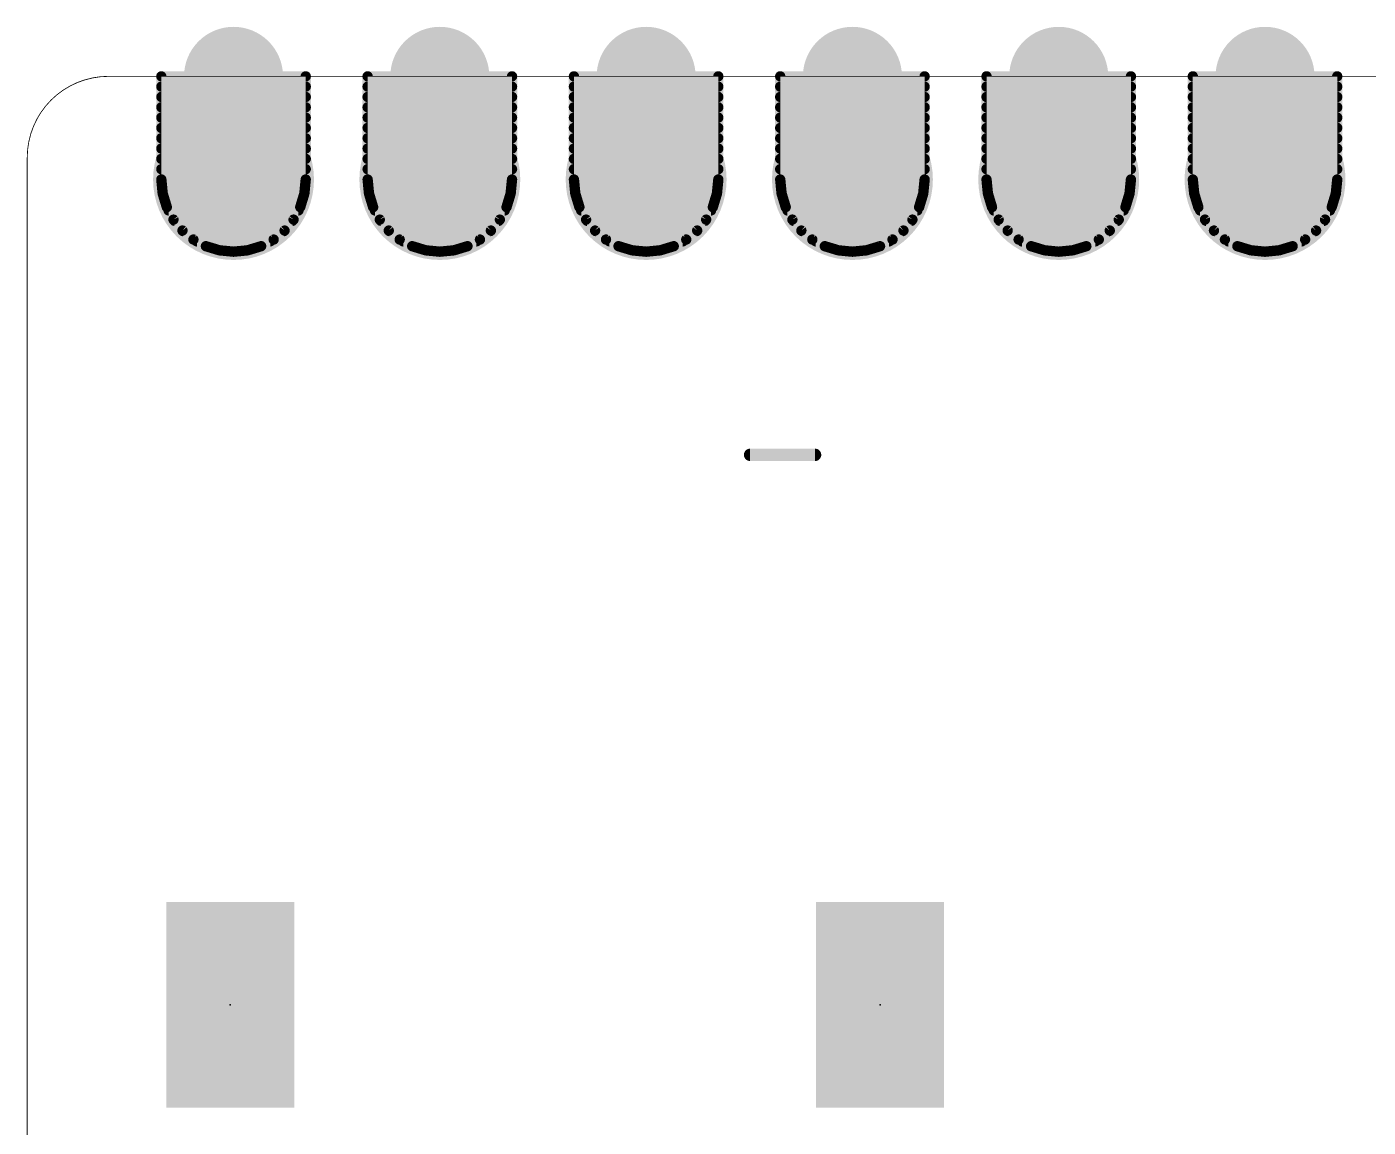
# Model space of a CAD drawing. Extents: x 0 to 35, y -0.6 to 23.5.
# Drawn here: x -0.01 to 16.51, y 9.92 to 23.47 of the extents above; entities that cross this region are included whole.
import ezdxf

# ---------------------------------------------------------------- set-up
doc = ezdxf.new("R2010")
doc.units = 0
for name, color, linetype in [('17', 110, 'CONTINUOUS'), ('20', 31, 'CONTINUOUS'), ('24', 53, 'CONTINUOUS'), ('30', 253, 'CONTINUOUS'), ('41', 12, 'CONTINUOUS')]:
    doc.layers.add(name, color=color, linetype=linetype)

# ---------------------------------------------------------------- blocks, each defined once
blk = doc.blocks.new('ROUNDP')
at = {"const_width": 0.5}
blk.add_lwpolyline([(0, -0.25, 1), (0, 0.25, 1), (0, -0.25)], format="xyb", dxfattribs=at)
blk = doc.blocks.new('RECT')
blk.add_solid([(-0.5, -0.5), (0.5, -0.5), (-0.5, 0.5), (0.5, 0.5)])

msp = doc.modelspace()

# ---------------------------------------------------------------- linework, layer by layer
at = {"layer": '20'}
for points, const_width in [([(1, 22.86, 0.4142), (0, 21.86)], 0.01), ([(1, 22.8625, 1), (1, 22.8575)], 0.005), ([(1, 22.8575, 1), (1, 22.8625)], 0.005), ([(0.0025, 21.86, 1), (-0.0025, 21.86)], 0.005), ([(-0.0025, 21.86, 1), (0.0025, 21.86)], 0.005)]:
    msp.add_lwpolyline(points, format="xyb", dxfattribs=dict(at, const_width=const_width))
at = {"layer": '20', "const_width": 0.01}
for points in [[(1, 22.86), (34, 22.86)], [(0, 2), (0, 21.86)]]:
    msp.add_lwpolyline(points, dxfattribs=at)
at = {"layer": '24'}
for p in [(2.5, 11.43), (10.5, 11.43)]:
    msp.add_point(p, dxfattribs=at)
at = {"layer": '30', "const_width": 0.127}
for points in [[(1.651, 22.86), (1.651, 21.59)], [(3.429, 22.86), (1.651, 22.86)], [(1.651, 22.733), (3.429, 22.733)], [(3.429, 21.59), (3.429, 22.86)], [(4.191, 22.86), (4.191, 21.59)], [(5.969, 22.86), (4.191, 22.86)], [(4.191, 22.733), (5.969, 22.733)], [(5.969, 21.59), (5.969, 22.86)], [(6.731, 22.86), (6.731, 21.59)], [(8.509, 22.86), (6.731, 22.86)], [(6.731, 22.733), (8.509, 22.733)], [(8.509, 21.59), (8.509, 22.86)], [(9.271, 22.86), (9.271, 21.59)], [(11.049, 22.86), (9.271, 22.86)], [(9.271, 22.733), (11.049, 22.733)], [(11.049, 21.59), (11.049, 22.86)], [(11.811, 22.86), (11.811, 21.59)], [(13.589, 22.86), (11.811, 22.86)], [(11.811, 22.733), (13.589, 22.733)], [(13.589, 21.59), (13.589, 22.86)], [(14.351, 22.86), (14.351, 21.59)], [(16.129, 22.86), (14.351, 22.86)], [(14.351, 22.733), (16.129, 22.733)], [(16.129, 21.59), (16.129, 22.86)], [(1.651, 22.606), (3.429, 22.606)], [(4.191, 22.606), (5.969, 22.606)], [(6.731, 22.606), (8.509, 22.606)], [(9.271, 22.606), (11.049, 22.606)], [(11.811, 22.606), (13.589, 22.606)], [(14.351, 22.606), (16.129, 22.606)], [(1.651, 22.479), (3.429, 22.479)], [(4.191, 22.479), (5.969, 22.479)], [(6.731, 22.479), (8.509, 22.479)], [(9.271, 22.479), (11.049, 22.479)], [(11.811, 22.479), (13.589, 22.479)], [(14.351, 22.479), (16.129, 22.479)], [(1.651, 22.352), (3.429, 22.352)], [(4.191, 22.352), (5.969, 22.352)], [(6.731, 22.352), (8.509, 22.352)], [(9.271, 22.352), (11.049, 22.352)], [(11.811, 22.352), (13.589, 22.352)], [(14.351, 22.352), (16.129, 22.352)], [(1.651, 22.225), (3.429, 22.225)], [(1.651, 22.098), (3.429, 22.098)], [(4.191, 22.225), (5.969, 22.225)], [(4.191, 22.098), (5.969, 22.098)], [(6.731, 22.225), (8.509, 22.225)], [(6.731, 22.098), (8.509, 22.098)], [(9.271, 22.225), (11.049, 22.225)], [(9.271, 22.098), (11.049, 22.098)], [(11.811, 22.225), (13.589, 22.225)], [(11.811, 22.098), (13.589, 22.098)], [(14.351, 22.225), (16.129, 22.225)], [(14.351, 22.098), (16.129, 22.098)], [(1.651, 21.971), (3.429, 21.971)], [(4.191, 21.971), (5.969, 21.971)], [(6.731, 21.971), (8.509, 21.971)], [(9.271, 21.971), (11.049, 21.971)], [(11.811, 21.971), (13.589, 21.971)], [(14.351, 21.971), (16.129, 21.971)], [(1.651, 21.844), (3.429, 21.844)], [(4.191, 21.844), (5.969, 21.844)], [(6.731, 21.844), (8.509, 21.844)], [(9.271, 21.844), (11.049, 21.844)], [(11.811, 21.844), (13.589, 21.844)], [(14.351, 21.844), (16.129, 21.844)], [(1.651, 21.717), (3.429, 21.717)], [(1.651, 21.59), (1.6681, 21.4166)], [(1.651, 21.59), (3.429, 21.59)], [(3.4119, 21.4166), (3.429, 21.59)], [(4.191, 21.717), (5.969, 21.717)], [(4.191, 21.59), (4.2081, 21.4166)], [(4.191, 21.59), (5.969, 21.59)], [(5.9519, 21.4166), (5.969, 21.59)], [(6.731, 21.717), (8.509, 21.717)], [(6.731, 21.59), (6.7481, 21.4166)], [(6.731, 21.59), (8.509, 21.59)], [(8.4919, 21.4166), (8.509, 21.59)], [(9.271, 21.717), (11.049, 21.717)], [(9.271, 21.59), (9.2881, 21.4166)], [(9.271, 21.59), (11.049, 21.59)], [(11.0319, 21.4166), (11.049, 21.59)], [(11.811, 21.717), (13.589, 21.717)], [(11.811, 21.59), (11.8281, 21.4166)], [(11.811, 21.59), (13.589, 21.59)], [(13.5719, 21.4166), (13.589, 21.59)], [(14.351, 21.717), (16.129, 21.717)], [(14.351, 21.59), (14.3681, 21.4166)], [(14.351, 21.59), (16.129, 21.59)], [(16.1119, 21.4166), (16.129, 21.59)], [(1.6635, 21.463), (3.4165, 21.463)], [(1.6681, 21.4166), (1.7187, 21.2498)], [(3.3613, 21.2498), (3.4119, 21.4166)], [(4.2035, 21.463), (5.9565, 21.463)], [(4.2081, 21.4166), (4.2587, 21.2498)], [(5.9013, 21.2498), (5.9519, 21.4166)], [(6.7435, 21.463), (8.4965, 21.463)], [(6.7481, 21.4166), (6.7987, 21.2498)], [(8.4413, 21.2498), (8.4919, 21.4166)], [(9.2835, 21.463), (11.0365, 21.463)], [(9.2881, 21.4166), (9.3387, 21.2498)], [(10.9813, 21.2498), (11.0319, 21.4166)], [(11.8235, 21.463), (13.5765, 21.463)], [(11.8281, 21.4166), (11.8787, 21.2498)], [(13.5213, 21.2498), (13.5719, 21.4166)], [(14.3635, 21.463), (16.1165, 21.463)], [(14.3681, 21.4166), (14.4187, 21.2498)], [(16.0613, 21.2498), (16.1119, 21.4166)], [(1.6925, 21.336), (3.3875, 21.336)], [(1.7187, 21.2498), (1.8008, 21.0961)], [(3.2792, 21.0961), (3.3613, 21.2498)], [(4.2325, 21.336), (5.9275, 21.336)], [(4.2587, 21.2498), (4.3408, 21.0961)], [(5.8192, 21.0961), (5.9013, 21.2498)], [(6.7725, 21.336), (8.4675, 21.336)], [(6.7987, 21.2498), (6.8808, 21.0961)], [(8.3592, 21.0961), (8.4413, 21.2498)], [(9.3125, 21.336), (11.0075, 21.336)], [(9.3387, 21.2498), (9.4208, 21.0961)], [(10.8992, 21.0961), (10.9813, 21.2498)], [(11.8525, 21.336), (13.5475, 21.336)], [(11.8787, 21.2498), (11.9608, 21.0961)], [(13.4392, 21.0961), (13.5213, 21.2498)], [(14.3925, 21.336), (16.0875, 21.336)], [(14.4187, 21.2498), (14.5008, 21.0961)], [(15.9792, 21.0961), (16.0613, 21.2498)], [(1.7405, 21.209), (3.3395, 21.209)], [(1.8008, 21.0961), (1.9114, 20.9614)], [(1.8124, 21.082), (3.2676, 21.082)], [(3.1686, 20.9614), (3.2792, 21.0961)], [(4.2805, 21.209), (5.8795, 21.209)], [(4.3408, 21.0961), (4.4514, 20.9614)], [(4.3524, 21.082), (5.8076, 21.082)], [(5.7086, 20.9614), (5.8192, 21.0961)], [(6.8205, 21.209), (8.4195, 21.209)], [(6.8808, 21.0961), (6.9914, 20.9614)], [(6.8924, 21.082), (8.3476, 21.082)], [(8.2486, 20.9614), (8.3592, 21.0961)], [(9.3605, 21.209), (10.9595, 21.209)], [(9.4208, 21.0961), (9.5314, 20.9614)], [(9.4324, 21.082), (10.8876, 21.082)], [(10.7886, 20.9614), (10.8992, 21.0961)], [(11.9005, 21.209), (13.4995, 21.209)], [(11.9608, 21.0961), (12.0714, 20.9614)], [(11.9724, 21.082), (13.4276, 21.082)], [(13.3286, 20.9614), (13.4392, 21.0961)], [(14.4405, 21.209), (16.0395, 21.209)], [(14.5008, 21.0961), (14.6114, 20.9614)], [(14.5124, 21.082), (15.9676, 21.082)], [(15.8686, 20.9614), (15.9792, 21.0961)], [(1.9114, 20.9614), (2.0461, 20.8508)], [(1.9192, 20.955), (3.1608, 20.955)], [(3.0339, 20.8508), (3.1686, 20.9614)], [(4.4514, 20.9614), (4.5861, 20.8508)], [(4.4592, 20.955), (5.7008, 20.955)], [(5.5739, 20.8508), (5.7086, 20.9614)], [(6.9914, 20.9614), (7.1261, 20.8508)], [(6.9992, 20.955), (8.2408, 20.955)], [(8.1139, 20.8508), (8.2486, 20.9614)], [(9.5314, 20.9614), (9.6661, 20.8508)], [(9.5392, 20.955), (10.7808, 20.955)], [(10.6539, 20.8508), (10.7886, 20.9614)], [(12.0714, 20.9614), (12.2061, 20.8508)], [(12.0792, 20.955), (13.3208, 20.955)], [(13.1939, 20.8508), (13.3286, 20.9614)], [(14.6114, 20.9614), (14.7461, 20.8508)], [(14.6192, 20.955), (15.8608, 20.955)], [(15.7339, 20.8508), (15.8686, 20.9614)], [(2.0461, 20.8508), (2.1998, 20.7687)], [(2.0888, 20.828), (2.9912, 20.828)], [(2.1998, 20.7687), (2.3666, 20.7181)], [(2.7134, 20.7181), (2.8802, 20.7687)], [(2.8802, 20.7687), (3.0339, 20.8508)], [(4.5861, 20.8508), (4.7398, 20.7687)], [(4.6288, 20.828), (5.5312, 20.828)], [(4.7398, 20.7687), (4.9066, 20.7181)], [(5.2534, 20.7181), (5.4202, 20.7687)], [(5.4202, 20.7687), (5.5739, 20.8508)], [(7.1261, 20.8508), (7.2798, 20.7687)], [(7.1688, 20.828), (8.0712, 20.828)], [(7.2798, 20.7687), (7.4466, 20.7181)], [(7.7934, 20.7181), (7.9602, 20.7687)], [(7.9602, 20.7687), (8.1139, 20.8508)], [(9.6661, 20.8508), (9.8198, 20.7687)], [(9.7088, 20.828), (10.6112, 20.828)], [(9.8198, 20.7687), (9.9866, 20.7181)], [(10.3334, 20.7181), (10.5002, 20.7687)], [(10.5002, 20.7687), (10.6539, 20.8508)], [(12.2061, 20.8508), (12.3598, 20.7687)], [(12.2488, 20.828), (13.1512, 20.828)], [(12.3598, 20.7687), (12.5266, 20.7181)], [(12.8734, 20.7181), (13.0402, 20.7687)], [(13.0402, 20.7687), (13.1939, 20.8508)], [(14.7461, 20.8508), (14.8998, 20.7687)], [(14.7888, 20.828), (15.6912, 20.828)], [(14.8998, 20.7687), (15.0666, 20.7181)], [(15.4134, 20.7181), (15.5802, 20.7687)], [(15.5802, 20.7687), (15.7339, 20.8508)], [(2.3666, 20.7181), (2.54, 20.701)], [(2.54, 20.701), (2.7134, 20.7181)], [(4.9066, 20.7181), (5.08, 20.701)], [(5.08, 20.701), (5.2534, 20.7181)], [(7.4466, 20.7181), (7.62, 20.701)], [(7.62, 20.701), (7.7934, 20.7181)], [(9.9866, 20.7181), (10.16, 20.701)], [(10.16, 20.701), (10.3334, 20.7181)], [(12.5266, 20.7181), (12.7, 20.701)], [(12.7, 20.701), (12.8734, 20.7181)], [(15.0666, 20.7181), (15.24, 20.701)], [(15.24, 20.701), (15.4134, 20.7181)]]:
    msp.add_lwpolyline(points, dxfattribs=at)
at = {"layer": '30', "const_width": 0.0635}
for points in [[(1.651, 22.8917, 1), (1.651, 22.8283)], [(1.651, 22.7647, 1), (1.651, 22.7013)], [(1.6827, 22.86, 1), (1.6193, 22.86)], [(3.4608, 22.86, 1), (3.3973, 22.86)], [(3.429, 22.8283, 1), (3.429, 22.8917)], [(3.429, 22.7013, 1), (3.429, 22.7647)], [(4.191, 22.8917, 1), (4.191, 22.8283)], [(4.191, 22.7647, 1), (4.191, 22.7013)], [(4.2227, 22.86, 1), (4.1593, 22.86)], [(6.0008, 22.86, 1), (5.9373, 22.86)], [(5.969, 22.8283, 1), (5.969, 22.8917)], [(5.969, 22.7013, 1), (5.969, 22.7647)], [(6.7628, 22.86, 1), (6.6993, 22.86)], [(6.731, 22.8917, 1), (6.731, 22.8283)], [(6.731, 22.7647, 1), (6.731, 22.7013)], [(8.5408, 22.86, 1), (8.4772, 22.86)], [(8.509, 22.8283, 1), (8.509, 22.8917)], [(8.509, 22.7013, 1), (8.509, 22.7647)], [(9.3028, 22.86, 1), (9.2393, 22.86)], [(9.271, 22.8917, 1), (9.271, 22.8283)], [(9.271, 22.7647, 1), (9.271, 22.7013)], [(11.0808, 22.86, 1), (11.0173, 22.86)], [(11.049, 22.8283, 1), (11.049, 22.8917)], [(11.049, 22.7013, 1), (11.049, 22.7647)], [(11.8428, 22.86, 1), (11.7792, 22.86)], [(11.811, 22.8917, 1), (11.811, 22.8283)], [(11.811, 22.7647, 1), (11.811, 22.7013)], [(13.6208, 22.86, 1), (13.5572, 22.86)], [(13.589, 22.8283, 1), (13.589, 22.8917)], [(13.589, 22.7013, 1), (13.589, 22.7647)], [(14.351, 22.8917, 1), (14.351, 22.8283)], [(14.351, 22.7647, 1), (14.351, 22.7013)], [(14.3828, 22.86, 1), (14.3193, 22.86)], [(16.1608, 22.86, 1), (16.0973, 22.86)], [(16.129, 22.8283, 1), (16.129, 22.8917)], [(16.129, 22.7013, 1), (16.129, 22.7647)], [(1.651, 22.6378, 1), (1.651, 22.5743)], [(3.429, 22.5743, 1), (3.429, 22.6378)], [(4.191, 22.6378, 1), (4.191, 22.5743)], [(5.969, 22.5743, 1), (5.969, 22.6378)], [(6.731, 22.6378, 1), (6.731, 22.5743)], [(8.509, 22.5743, 1), (8.509, 22.6378)], [(9.271, 22.6378, 1), (9.271, 22.5743)], [(11.049, 22.5743, 1), (11.049, 22.6378)], [(11.811, 22.6378, 1), (11.811, 22.5743)], [(13.589, 22.5743, 1), (13.589, 22.6378)], [(14.351, 22.6378, 1), (14.351, 22.5743)], [(16.129, 22.5743, 1), (16.129, 22.6378)], [(1.651, 22.5108, 1), (1.651, 22.4473)], [(3.429, 22.4473, 1), (3.429, 22.5108)], [(4.191, 22.5108, 1), (4.191, 22.4473)], [(5.969, 22.4473, 1), (5.969, 22.5108)], [(6.731, 22.5108, 1), (6.731, 22.4473)], [(8.509, 22.4473, 1), (8.509, 22.5108)], [(9.271, 22.5108, 1), (9.271, 22.4473)], [(11.049, 22.4473, 1), (11.049, 22.5108)], [(11.811, 22.5108, 1), (11.811, 22.4473)], [(13.589, 22.4473, 1), (13.589, 22.5108)], [(14.351, 22.5108, 1), (14.351, 22.4473)], [(16.129, 22.4473, 1), (16.129, 22.5108)], [(1.651, 22.3837, 1), (1.651, 22.3203)], [(3.429, 22.3203, 1), (3.429, 22.3837)], [(4.191, 22.3837, 1), (4.191, 22.3203)], [(5.969, 22.3203, 1), (5.969, 22.3837)], [(6.731, 22.3837, 1), (6.731, 22.3203)], [(8.509, 22.3203, 1), (8.509, 22.3837)], [(9.271, 22.3837, 1), (9.271, 22.3203)], [(11.049, 22.3203, 1), (11.049, 22.3837)], [(11.811, 22.3837, 1), (11.811, 22.3203)], [(13.589, 22.3203, 1), (13.589, 22.3837)], [(14.351, 22.3837, 1), (14.351, 22.3203)], [(16.129, 22.3203, 1), (16.129, 22.3837)], [(1.651, 22.2568, 1), (1.651, 22.1933)], [(1.651, 22.1298, 1), (1.651, 22.0663)], [(3.429, 22.1933, 1), (3.429, 22.2568)], [(3.429, 22.0663, 1), (3.429, 22.1298)], [(4.191, 22.2568, 1), (4.191, 22.1933)], [(4.191, 22.1298, 1), (4.191, 22.0663)], [(5.969, 22.1933, 1), (5.969, 22.2568)], [(5.969, 22.0663, 1), (5.969, 22.1298)], [(6.731, 22.2568, 1), (6.731, 22.1933)], [(6.731, 22.1298, 1), (6.731, 22.0663)], [(8.509, 22.1933, 1), (8.509, 22.2568)], [(8.509, 22.0663, 1), (8.509, 22.1298)], [(9.271, 22.2568, 1), (9.271, 22.1933)], [(9.271, 22.1298, 1), (9.271, 22.0663)], [(11.049, 22.1933, 1), (11.049, 22.2568)], [(11.049, 22.0663, 1), (11.049, 22.1298)], [(11.811, 22.2568, 1), (11.811, 22.1933)], [(11.811, 22.1298, 1), (11.811, 22.0663)], [(13.589, 22.1933, 1), (13.589, 22.2568)], [(13.589, 22.0663, 1), (13.589, 22.1298)], [(14.351, 22.2568, 1), (14.351, 22.1933)], [(14.351, 22.1298, 1), (14.351, 22.0663)], [(16.129, 22.1933, 1), (16.129, 22.2568)], [(16.129, 22.0663, 1), (16.129, 22.1298)], [(1.651, 22.0027, 1), (1.651, 21.9393)], [(3.429, 21.9393, 1), (3.429, 22.0027)], [(4.191, 22.0027, 1), (4.191, 21.9393)], [(5.969, 21.9393, 1), (5.969, 22.0027)], [(6.731, 22.0027, 1), (6.731, 21.9393)], [(8.509, 21.9393, 1), (8.509, 22.0027)], [(9.271, 22.0027, 1), (9.271, 21.9393)], [(11.049, 21.9393, 1), (11.049, 22.0027)], [(11.811, 22.0027, 1), (11.811, 21.9393)], [(13.589, 21.9393, 1), (13.589, 22.0027)], [(14.351, 22.0027, 1), (14.351, 21.9393)], [(16.129, 21.9393, 1), (16.129, 22.0027)], [(1.651, 21.8758, 1), (1.651, 21.8123)], [(3.429, 21.8123, 1), (3.429, 21.8758)], [(4.191, 21.8758, 1), (4.191, 21.8123)], [(5.969, 21.8123, 1), (5.969, 21.8758)], [(6.731, 21.8758, 1), (6.731, 21.8123)], [(8.509, 21.8123, 1), (8.509, 21.8758)], [(9.271, 21.8758, 1), (9.271, 21.8123)], [(11.049, 21.8123, 1), (11.049, 21.8758)], [(11.811, 21.8758, 1), (11.811, 21.8123)], [(13.589, 21.8123, 1), (13.589, 21.8758)], [(14.351, 21.8758, 1), (14.351, 21.8123)], [(16.129, 21.8123, 1), (16.129, 21.8758)], [(1.651, 21.7488, 1), (1.651, 21.6853)], [(1.6826, 21.5931, 1), (1.6194, 21.5869)], [(1.651, 21.6217, 1), (1.651, 21.5583)], [(3.4606, 21.5869, 1), (3.3974, 21.5931)], [(3.429, 21.6853, 1), (3.429, 21.7488)], [(3.429, 21.5583, 1), (3.429, 21.6217)], [(4.191, 21.7488, 1), (4.191, 21.6853)], [(4.2226, 21.5931, 1), (4.1594, 21.5869)], [(4.191, 21.6217, 1), (4.191, 21.5583)], [(6.0006, 21.5869, 1), (5.9374, 21.5931)], [(5.969, 21.6853, 1), (5.969, 21.7488)], [(5.969, 21.5583, 1), (5.969, 21.6217)], [(6.731, 21.7488, 1), (6.731, 21.6853)], [(6.7626, 21.5931, 1), (6.6994, 21.5869)], [(6.731, 21.6217, 1), (6.731, 21.5583)], [(8.5406, 21.5869, 1), (8.4774, 21.5931)], [(8.509, 21.6853, 1), (8.509, 21.7488)], [(8.509, 21.5583, 1), (8.509, 21.6217)], [(9.271, 21.7488, 1), (9.271, 21.6853)], [(9.3026, 21.5931, 1), (9.2394, 21.5869)], [(9.271, 21.6217, 1), (9.271, 21.5583)], [(11.0806, 21.5869, 1), (11.0174, 21.5931)], [(11.049, 21.6853, 1), (11.049, 21.7488)], [(11.049, 21.5583, 1), (11.049, 21.6217)], [(11.811, 21.7488, 1), (11.811, 21.6853)], [(11.8426, 21.5931, 1), (11.7794, 21.5869)], [(11.811, 21.6217, 1), (11.811, 21.5583)], [(13.6206, 21.5869, 1), (13.5574, 21.5931)], [(13.589, 21.6853, 1), (13.589, 21.7488)], [(13.589, 21.5583, 1), (13.589, 21.6217)], [(14.351, 21.7488, 1), (14.351, 21.6853)], [(14.3826, 21.5931, 1), (14.3194, 21.5869)], [(14.351, 21.6217, 1), (14.351, 21.5583)], [(16.1606, 21.5869, 1), (16.0974, 21.5931)], [(16.129, 21.6853, 1), (16.129, 21.7488)], [(16.129, 21.5583, 1), (16.129, 21.6217)], [(1.6193, 21.59, 1), (1.6827, 21.59)], [(1.6635, 21.4947, 1), (1.6635, 21.4313)], [(1.6985, 21.4258, 1), (1.6377, 21.4073)], [(3.4423, 21.4073, 1), (3.3815, 21.4258)], [(3.3973, 21.59, 1), (3.4608, 21.59)], [(3.4165, 21.4313, 1), (3.4165, 21.4947)], [(4.1593, 21.59, 1), (4.2227, 21.59)], [(4.2035, 21.4947, 1), (4.2035, 21.4313)], [(4.2385, 21.4258, 1), (4.1777, 21.4073)], [(5.9823, 21.4073, 1), (5.9215, 21.4258)], [(5.9373, 21.59, 1), (6.0008, 21.59)], [(5.9565, 21.4313, 1), (5.9565, 21.4947)], [(6.6993, 21.59, 1), (6.7628, 21.59)], [(6.7435, 21.4947, 1), (6.7435, 21.4313)], [(6.7785, 21.4258, 1), (6.7177, 21.4073)], [(8.5223, 21.4073, 1), (8.4615, 21.4258)], [(8.4772, 21.59, 1), (8.5408, 21.59)], [(8.4965, 21.4313, 1), (8.4965, 21.4947)], [(9.2393, 21.59, 1), (9.3028, 21.59)], [(9.2835, 21.4947, 1), (9.2835, 21.4313)], [(9.3185, 21.4258, 1), (9.2577, 21.4073)], [(11.0623, 21.4073, 1), (11.0015, 21.4258)], [(11.0173, 21.59, 1), (11.0808, 21.59)], [(11.0365, 21.4313, 1), (11.0365, 21.4947)], [(11.7792, 21.59, 1), (11.8428, 21.59)], [(11.8235, 21.4947, 1), (11.8235, 21.4313)], [(11.8585, 21.4258, 1), (11.7977, 21.4073)], [(13.6023, 21.4073, 1), (13.5415, 21.4258)], [(13.5572, 21.59, 1), (13.6208, 21.59)], [(13.5765, 21.4313, 1), (13.5765, 21.4947)], [(14.3193, 21.59, 1), (14.3828, 21.59)], [(14.3635, 21.4947, 1), (14.3635, 21.4313)], [(14.3985, 21.4258, 1), (14.3377, 21.4073)], [(16.1423, 21.4073, 1), (16.0815, 21.4258)], [(16.0973, 21.59, 1), (16.1608, 21.59)], [(16.1165, 21.4313, 1), (16.1165, 21.4947)], [(1.6365, 21.4135, 1), (1.6997, 21.4197)], [(1.6925, 21.3678, 1), (1.6925, 21.3043)], [(1.7467, 21.2648, 1), (1.6907, 21.2348)], [(3.3893, 21.2348, 1), (3.3333, 21.2648)], [(3.3803, 21.4197, 1), (3.4435, 21.4135)], [(3.3875, 21.3043, 1), (3.3875, 21.3678)], [(4.1765, 21.4135, 1), (4.2397, 21.4197)], [(4.2325, 21.3678, 1), (4.2325, 21.3043)], [(4.2867, 21.2648, 1), (4.2307, 21.2348)], [(5.9293, 21.2348, 1), (5.8733, 21.2648)], [(5.9203, 21.4197, 1), (5.9835, 21.4135)], [(5.9275, 21.3043, 1), (5.9275, 21.3678)], [(6.7165, 21.4135, 1), (6.7797, 21.4197)], [(6.7725, 21.3678, 1), (6.7725, 21.3043)], [(6.8267, 21.2648, 1), (6.7707, 21.2348)], [(8.4693, 21.2348, 1), (8.4133, 21.2648)], [(8.4603, 21.4197, 1), (8.5235, 21.4135)], [(8.4675, 21.3043, 1), (8.4675, 21.3678)], [(9.2565, 21.4135, 1), (9.3197, 21.4197)], [(9.3125, 21.3678, 1), (9.3125, 21.3043)], [(9.3667, 21.2648, 1), (9.3107, 21.2348)], [(11.0093, 21.2348, 1), (10.9533, 21.2648)], [(11.0003, 21.4197, 1), (11.0635, 21.4135)], [(11.0075, 21.3043, 1), (11.0075, 21.3678)], [(11.7965, 21.4135, 1), (11.8597, 21.4197)], [(11.8525, 21.3678, 1), (11.8525, 21.3043)], [(11.9067, 21.2648, 1), (11.8507, 21.2348)], [(13.5493, 21.2348, 1), (13.4933, 21.2648)], [(13.5403, 21.4197, 1), (13.6035, 21.4135)], [(13.5475, 21.3043, 1), (13.5475, 21.3678)], [(14.3365, 21.4135, 1), (14.3997, 21.4197)], [(14.3925, 21.3678, 1), (14.3925, 21.3043)], [(14.4467, 21.2648, 1), (14.3907, 21.2348)], [(16.0893, 21.2348, 1), (16.0333, 21.2648)], [(16.0803, 21.4197, 1), (16.1435, 21.4135)], [(16.0875, 21.3043, 1), (16.0875, 21.3678)], [(1.6883, 21.2406, 1), (1.7491, 21.259)], [(1.7405, 21.2407, 1), (1.7405, 21.1773)], [(1.8254, 21.1162, 1), (1.7763, 21.076)], [(1.7728, 21.0811, 1), (1.8288, 21.1111)], [(1.8124, 21.1137, 1), (1.8124, 21.0503)], [(3.2512, 21.1111, 1), (3.3072, 21.0811)], [(3.3037, 21.076, 1), (3.2546, 21.1162)], [(3.2676, 21.0503, 1), (3.2676, 21.1137)], [(3.3309, 21.259, 1), (3.3917, 21.2406)], [(3.3395, 21.1773, 1), (3.3395, 21.2407)], [(4.2283, 21.2406, 1), (4.2891, 21.259)], [(4.2805, 21.2407, 1), (4.2805, 21.1773)], [(4.3654, 21.1162, 1), (4.3163, 21.076)], [(4.3128, 21.0811, 1), (4.3688, 21.1111)], [(4.3524, 21.1137, 1), (4.3524, 21.0503)], [(5.7912, 21.1111, 1), (5.8472, 21.0811)], [(5.8437, 21.076, 1), (5.7946, 21.1162)], [(5.8076, 21.0503, 1), (5.8076, 21.1137)], [(5.8709, 21.259, 1), (5.9317, 21.2406)], [(5.8795, 21.1773, 1), (5.8795, 21.2407)], [(6.7683, 21.2406, 1), (6.8291, 21.259)], [(6.8205, 21.2407, 1), (6.8205, 21.1773)], [(6.9054, 21.1162, 1), (6.8563, 21.076)], [(6.8528, 21.0811, 1), (6.9088, 21.1111)], [(6.8924, 21.1137, 1), (6.8924, 21.0503)], [(8.3312, 21.1111, 1), (8.3872, 21.0811)], [(8.3837, 21.076, 1), (8.3346, 21.1162)], [(8.3476, 21.0503, 1), (8.3476, 21.1137)], [(8.4109, 21.259, 1), (8.4717, 21.2406)], [(8.4195, 21.1773, 1), (8.4195, 21.2407)], [(9.3083, 21.2406, 1), (9.3691, 21.259)], [(9.3605, 21.2407, 1), (9.3605, 21.1773)], [(9.4454, 21.1162, 1), (9.3963, 21.076)], [(9.3928, 21.0811, 1), (9.4488, 21.1111)], [(9.4324, 21.1137, 1), (9.4324, 21.0503)], [(10.8712, 21.1111, 1), (10.9272, 21.0811)], [(10.9237, 21.076, 1), (10.8746, 21.1162)], [(10.8876, 21.0503, 1), (10.8876, 21.1137)], [(10.9509, 21.259, 1), (11.0117, 21.2406)], [(10.9595, 21.1773, 1), (10.9595, 21.2407)], [(11.8483, 21.2406, 1), (11.9091, 21.259)], [(11.9005, 21.2407, 1), (11.9005, 21.1773)], [(11.9854, 21.1162, 1), (11.9363, 21.076)], [(11.9328, 21.0811, 1), (11.9888, 21.1111)], [(11.9724, 21.1137, 1), (11.9724, 21.0503)], [(13.4112, 21.1111, 1), (13.4672, 21.0811)], [(13.4637, 21.076, 1), (13.4146, 21.1162)], [(13.4276, 21.0503, 1), (13.4276, 21.1137)], [(13.4909, 21.259, 1), (13.5517, 21.2406)], [(13.4995, 21.1773, 1), (13.4995, 21.2407)], [(14.3883, 21.2406, 1), (14.4491, 21.259)], [(14.4405, 21.2407, 1), (14.4405, 21.1773)], [(14.5254, 21.1162, 1), (14.4763, 21.076)], [(14.4728, 21.0811, 1), (14.5288, 21.1111)], [(14.5124, 21.1137, 1), (14.5124, 21.0503)], [(15.9512, 21.1111, 1), (16.0072, 21.0811)], [(16.0037, 21.076, 1), (15.9546, 21.1162)], [(15.9676, 21.0503, 1), (15.9676, 21.1137)], [(16.0309, 21.259, 1), (16.0917, 21.2406)], [(16.0395, 21.1773, 1), (16.0395, 21.2407)], [(1.9315, 20.9859, 1), (1.8912, 20.9368)], [(1.8868, 20.9412, 1), (1.9359, 20.9815)], [(1.9192, 20.9868, 1), (1.9192, 20.9233)], [(3.1441, 20.9815, 1), (3.1932, 20.9412)], [(3.1888, 20.9368, 1), (3.1485, 20.9859)], [(3.1608, 20.9233, 1), (3.1608, 20.9868)], [(4.4715, 20.9859, 1), (4.4312, 20.9368)], [(4.4268, 20.9412, 1), (4.4759, 20.9815)], [(4.4592, 20.9868, 1), (4.4592, 20.9233)], [(5.6841, 20.9815, 1), (5.7332, 20.9412)], [(5.7288, 20.9368, 1), (5.6885, 20.9859)], [(5.7008, 20.9233, 1), (5.7008, 20.9868)], [(7.0115, 20.9859, 1), (6.9712, 20.9368)], [(6.9668, 20.9412, 1), (7.0159, 20.9815)], [(6.9992, 20.9868, 1), (6.9992, 20.9233)], [(8.2241, 20.9815, 1), (8.2732, 20.9412)], [(8.2688, 20.9368, 1), (8.2285, 20.9859)], [(8.2408, 20.9233, 1), (8.2408, 20.9868)], [(9.5515, 20.9859, 1), (9.5112, 20.9368)], [(9.5068, 20.9412, 1), (9.5559, 20.9815)], [(9.5392, 20.9868, 1), (9.5392, 20.9233)], [(10.7641, 20.9815, 1), (10.8132, 20.9412)], [(10.8088, 20.9368, 1), (10.7685, 20.9859)], [(10.7808, 20.9233, 1), (10.7808, 20.9868)], [(12.0915, 20.9859, 1), (12.0512, 20.9368)], [(12.0468, 20.9412, 1), (12.0959, 20.9815)], [(12.0792, 20.9868, 1), (12.0792, 20.9233)], [(13.3041, 20.9815, 1), (13.3532, 20.9412)], [(13.3488, 20.9368, 1), (13.3085, 20.9859)], [(13.3208, 20.9233, 1), (13.3208, 20.9868)], [(14.6315, 20.9859, 1), (14.5912, 20.9368)], [(14.5868, 20.9412, 1), (14.6359, 20.9815)], [(14.6192, 20.9868, 1), (14.6192, 20.9233)], [(15.8441, 20.9815, 1), (15.8932, 20.9412)], [(15.8888, 20.9368, 1), (15.8485, 20.9859)], [(15.8608, 20.9233, 1), (15.8608, 20.9868)], [(2.0611, 20.8788, 1), (2.0311, 20.8228)], [(2.026, 20.8263, 1), (2.0662, 20.8754)], [(2.0888, 20.8597, 1), (2.0888, 20.7963)], [(2.209, 20.7991, 1), (2.1906, 20.7383)], [(2.1848, 20.7407, 1), (2.2148, 20.7967)], [(2.8652, 20.7967, 1), (2.8952, 20.7407)], [(2.8894, 20.7383, 1), (2.871, 20.7991)], [(2.9912, 20.7963, 1), (2.9912, 20.8597)], [(3.0138, 20.8754, 1), (3.054, 20.8263)], [(3.0489, 20.8228, 1), (3.0189, 20.8788)], [(4.6011, 20.8788, 1), (4.5711, 20.8228)], [(4.566, 20.8263, 1), (4.6062, 20.8754)], [(4.6288, 20.8597, 1), (4.6288, 20.7963)], [(4.749, 20.7991, 1), (4.7306, 20.7383)], [(4.7248, 20.7407, 1), (4.7548, 20.7967)], [(5.4052, 20.7967, 1), (5.4352, 20.7407)], [(5.4294, 20.7383, 1), (5.411, 20.7991)], [(5.5312, 20.7963, 1), (5.5312, 20.8597)], [(5.5538, 20.8754, 1), (5.594, 20.8263)], [(5.5889, 20.8228, 1), (5.5589, 20.8788)], [(7.1411, 20.8788, 1), (7.1111, 20.8228)], [(7.106, 20.8263, 1), (7.1462, 20.8754)], [(7.1688, 20.8597, 1), (7.1688, 20.7963)], [(7.289, 20.7991, 1), (7.2706, 20.7383)], [(7.2648, 20.7407, 1), (7.2948, 20.7967)], [(7.9452, 20.7967, 1), (7.9752, 20.7407)], [(7.9694, 20.7383, 1), (7.951, 20.7991)], [(8.0712, 20.7963, 1), (8.0712, 20.8597)], [(8.0938, 20.8754, 1), (8.134, 20.8263)], [(8.1289, 20.8228, 1), (8.0989, 20.8788)], [(9.6811, 20.8788, 1), (9.6511, 20.8228)], [(9.646, 20.8263, 1), (9.6862, 20.8754)], [(9.7088, 20.8597, 1), (9.7088, 20.7963)], [(9.829, 20.7991, 1), (9.8106, 20.7383)], [(9.8048, 20.7407, 1), (9.8348, 20.7967)], [(10.4852, 20.7967, 1), (10.5152, 20.7407)], [(10.5094, 20.7383, 1), (10.491, 20.7991)], [(10.6112, 20.7963, 1), (10.6112, 20.8597)], [(10.6338, 20.8754, 1), (10.674, 20.8263)], [(10.6689, 20.8228, 1), (10.6389, 20.8788)], [(12.2211, 20.8788, 1), (12.1911, 20.8228)], [(12.186, 20.8263, 1), (12.2262, 20.8754)], [(12.2488, 20.8597, 1), (12.2488, 20.7963)], [(12.369, 20.7991, 1), (12.3506, 20.7383)], [(12.3448, 20.7407, 1), (12.3748, 20.7967)], [(13.0252, 20.7967, 1), (13.0552, 20.7407)], [(13.0494, 20.7383, 1), (13.031, 20.7991)], [(13.1512, 20.7963, 1), (13.1512, 20.8597)], [(13.1738, 20.8754, 1), (13.214, 20.8263)], [(13.2089, 20.8228, 1), (13.1789, 20.8788)], [(14.7611, 20.8788, 1), (14.7311, 20.8228)], [(14.726, 20.8263, 1), (14.7662, 20.8754)], [(14.7888, 20.8597, 1), (14.7888, 20.7963)], [(14.909, 20.7991, 1), (14.8906, 20.7383)], [(14.8848, 20.7407, 1), (14.9148, 20.7967)], [(15.5652, 20.7967, 1), (15.5952, 20.7407)], [(15.5894, 20.7383, 1), (15.571, 20.7991)], [(15.6912, 20.7963, 1), (15.6912, 20.8597)], [(15.7138, 20.8754, 1), (15.754, 20.8263)], [(15.7489, 20.8228, 1), (15.7189, 20.8788)], [(2.3697, 20.7497, 1), (2.3635, 20.6865)], [(2.3573, 20.6877, 1), (2.3758, 20.7485)], [(2.5369, 20.7326, 1), (2.5431, 20.6694)], [(2.5369, 20.6694, 1), (2.5431, 20.7326)], [(2.7042, 20.7485, 1), (2.7227, 20.6877)], [(2.7165, 20.6865, 1), (2.7103, 20.7497)], [(4.9097, 20.7497, 1), (4.9035, 20.6865)], [(4.8973, 20.6877, 1), (4.9158, 20.7485)], [(5.0769, 20.7326, 1), (5.0831, 20.6694)], [(5.0769, 20.6694, 1), (5.0831, 20.7326)], [(5.2442, 20.7485, 1), (5.2627, 20.6877)], [(5.2565, 20.6865, 1), (5.2503, 20.7497)], [(7.4497, 20.7497, 1), (7.4435, 20.6865)], [(7.4373, 20.6877, 1), (7.4558, 20.7485)], [(7.6169, 20.7326, 1), (7.6231, 20.6694)], [(7.6169, 20.6694, 1), (7.6231, 20.7326)], [(7.7842, 20.7485, 1), (7.8027, 20.6877)], [(7.7965, 20.6865, 1), (7.7903, 20.7497)], [(9.9897, 20.7497, 1), (9.9835, 20.6865)], [(9.9773, 20.6877, 1), (9.9958, 20.7485)], [(10.1569, 20.7326, 1), (10.1631, 20.6694)], [(10.1569, 20.6694, 1), (10.1631, 20.7326)], [(10.3242, 20.7485, 1), (10.3427, 20.6877)], [(10.3365, 20.6865, 1), (10.3303, 20.7497)], [(12.5297, 20.7497, 1), (12.5235, 20.6865)], [(12.5173, 20.6877, 1), (12.5358, 20.7485)], [(12.6969, 20.7326, 1), (12.7031, 20.6694)], [(12.6969, 20.6694, 1), (12.7031, 20.7326)], [(12.8642, 20.7485, 1), (12.8827, 20.6877)], [(12.8765, 20.6865, 1), (12.8703, 20.7497)], [(15.0697, 20.7497, 1), (15.0635, 20.6865)], [(15.0573, 20.6877, 1), (15.0758, 20.7485)], [(15.2369, 20.7326, 1), (15.2431, 20.6694)], [(15.2369, 20.6694, 1), (15.2431, 20.7326)], [(15.4042, 20.7485, 1), (15.4227, 20.6877)], [(15.4165, 20.6865, 1), (15.4103, 20.7497)]]:
    msp.add_lwpolyline(points, format="xyb", dxfattribs=at)
at = {"layer": '41', "const_width": 0.1524}
msp.add_lwpolyline([(8.9, 18.2), (9.7, 18.2)], dxfattribs=at)
at = {"layer": '41', "const_width": 0.0762}
for points in [[(8.9, 18.2381, 1), (8.9, 18.1619)], [(9.7, 18.1619, 1), (9.7, 18.2381)]]:
    msp.add_lwpolyline(points, format="xyb", dxfattribs=at)

# ---------------------------------------------------------------- block references
at = {"layer": '17', "rotation": 90}
for p, xscale, yscale in [((2.54, 22.86), 1.016, 1.016), ((2.54, 22.86), 1.016, 1.016), ((5.08, 22.86), 1.016, 1.016), ((5.08, 22.86), 1.016, 1.016), ((7.62, 22.86), 1.016, 1.016), ((7.62, 22.86), 1.016, 1.016), ((10.16, 22.86), 1.016, 1.016), ((10.16, 22.86), 1.016, 1.016), ((12.7, 22.86), 1.016, 1.016), ((12.7, 22.86), 1.016, 1.016), ((15.24, 22.86), 1.016, 1.016), ((15.24, 22.86), 1.016, 1.016), ((2.54, 21.59), 1.778, 1.778), ((2.54, 21.59), 1.778, 1.778), ((5.08, 21.59), 1.778, 1.778), ((5.08, 21.59), 1.778, 1.778), ((7.62, 21.59), 1.778, 1.778), ((7.62, 21.59), 1.778, 1.778), ((10.16, 21.59), 1.778, 1.778), ((10.16, 21.59), 1.778, 1.778), ((12.7, 21.59), 1.778, 1.778), ((12.7, 21.59), 1.778, 1.778), ((15.24, 21.59), 1.778, 1.778), ((15.24, 21.59), 1.778, 1.778)]:
    msp.add_blockref('ROUNDP', p, dxfattribs=dict(at, xscale=xscale, yscale=yscale))
at = {"layer": '30'}
for name, p, xscale, yscale, rotation in [('ROUNDP', (2.54, 22.86), 1.2192, 1.2192, 90), ('ROUNDP', (5.08, 22.86), 1.2192, 1.2192, 90), ('ROUNDP', (7.62, 22.86), 1.2192, 1.2192, 90), ('ROUNDP', (10.16, 22.86), 1.2192, 1.2192, 90), ('ROUNDP', (12.7, 22.86), 1.2192, 1.2192, 90), ('ROUNDP', (15.24, 22.86), 1.2192, 1.2192, 90), ('ROUNDP', (2.54, 21.59), 1.9812, 1.9812, 90), ('ROUNDP', (5.08, 21.59), 1.9812, 1.9812, 90), ('ROUNDP', (7.62, 21.59), 1.9812, 1.9812, 90), ('ROUNDP', (10.16, 21.59), 1.9812, 1.9812, 90), ('ROUNDP', (12.7, 21.59), 1.9812, 1.9812, 90), ('ROUNDP', (15.24, 21.59), 1.9812, 1.9812, 90), ('RECT', (2.5, 11.43), 1.5732, 2.5332, 180), ('RECT', (10.5, 11.43), 1.5732, 2.5332, 180)]:
    msp.add_blockref(name, p, dxfattribs=dict(at, xscale=xscale, yscale=yscale, rotation=rotation))

doc.saveas('drawing.dxf')
